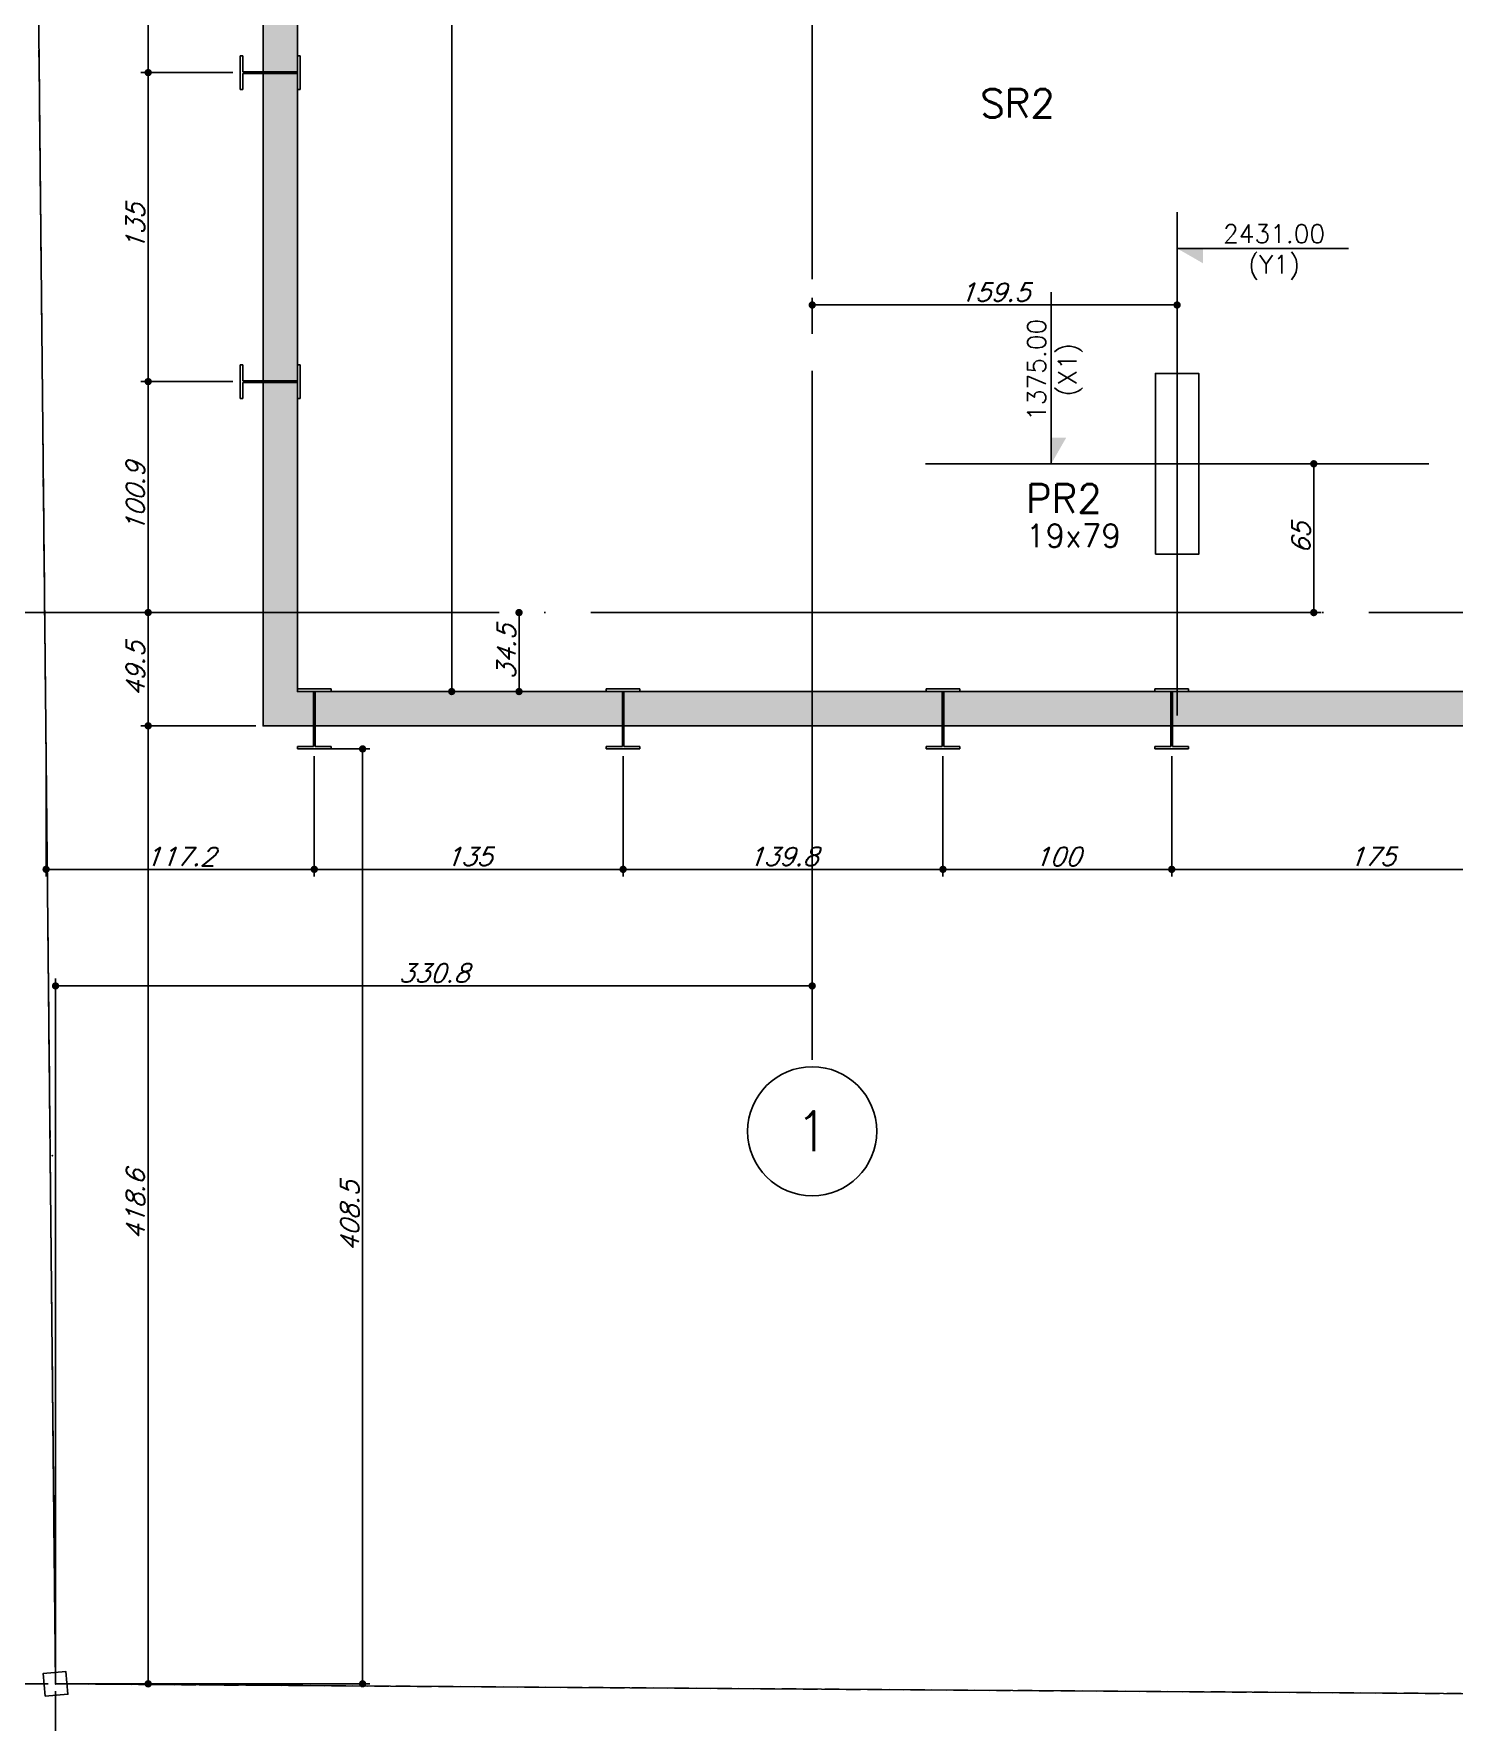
# Model space of a CAD drawing. Header units: millimetres. Extents: x -4281 to 5364, y -2128 to 2372.
# Drawn here: x -3640 to -3019, y -1370 to -632 of the extents above; entities that cross this region are included whole.
import ezdxf
from ezdxf.enums import TextEntityAlignment as Align

# ---------------------------------------------------------------- set-up
doc = ezdxf.new("R2010")
doc.units = ezdxf.units.MM
doc.header["$LTSCALE"] = 50
for name, pattern in [('CONTINUO', [0, 0]), ('DASHED', [0.75, 0.5, -0.25]), ('EIXO', [6.8, 6, -0.4, 0, -0.4])]:
    doc.linetypes.add(name, pattern=pattern)
for name, color, linetype in [('_TG', 7, 'CONTINUO'), ('F-ATRIBUTO', 6, 'Continuous'), ('F-BLOCOS-NOME', 3, 'Continuous'), ('F-COTAS', 106, 'Continuous'), ('F-COTAS-ACUMU-1', 94, 'Continuous'), ('F-COTAS_PM', 106, 'Continuous'), ('F-DIVISA', 6, 'Continuous'), ('F-EIXO', 12, 'EIXO'), ('F-EIXOS-DET', 1, 'Continuous'), ('F-EST-COTA', 1, 'Continuous'), ('F-PILARES-DIM', 172, 'Continuous'), ('F-PILARES-N', 170, 'Continuous'), ('F-PILARES-NOME', 170, 'Continuous'), ('F-PM_EST', 1, 'Continuous'), ('F-SOLIDO-EST', 252, 'Continuous'), ('F-TEXTO', 6, 'Continuous'), ('F-VIGAS', 3, 'Continuous'), ('TG', 7, 'CONTINUO')]:
    doc.layers.add(name, color=color, linetype=linetype)
doc.layers.add('A-DETL-MBND', color=5, linetype='Continuous', lineweight=9)
doc.styles.add('COTA', font='SIMPLEX.SHX')
doc.styles.add('CP-TEXT-INCL', font='romans.shx', dxfattribs={"oblique": 20})
doc.styles.add('MCP', font='romans.shx')
doc.styles.add('ROMANS', font='romans.shx')
doc.styles.add('SIMPLEX', font='simplex', dxfattribs={"height": 0.2})
doc.styles.get("Standard").update_dxf_attribs({"font": 'romans.shx'})
doc.dimstyles.new('CP-COTAS-50', dxfattribs={"dimscale": 0.64, "dimtxt": 12.5, "dimasz": 5, "dimexe": 5, "dimexo": 5, "dimgap": 2.5, "dimtad": 1, "dimdec": 1, "dimdsep": 46, "dimtxsty": 'CP-TEXT-INCL', "dimblk1": 'DOT', "dimblk2": 'DOT', "dimsah": 1, "dimcen": 9, "dimclrd": 256, "dimclre": 256, "dimclrt": 256, "dimadec": 0, "dimazin": 0, "dimtfac": 1, "dimtdec": 1, "dimtmove": 2, "dimatfit": 3, "dimldrblk": 'DOT', "dimfxl": 0, "dimtolj": 1, "dimarcsym": 0})

# ---------------------------------------------------------------- blocks, each defined once
blk = doc.blocks.new('*U5')
at = {"layer": 'F-EIXO'}
blk.add_line((0, 0), (7197, 0), dxfattribs=at)
at = {"layer": 'F-TEXTO', "style": 'ROMANS'}
blk.add_attdef('EIXO', text='', height=17.5, dxfattribs=at).set_placement((-28.2072, 0), align=Align.MIDDLE_CENTER)
blk = doc.blocks.new('*U12')
at = {"layer": 'F-EIXO'}
blk.add_line((0, 0), (0, -3025), dxfattribs=at)
at = {"layer": 'F-TEXTO', "style": 'ROMANS'}
blk.add_attdef('EIXO', text='', height=17.5, rotation=360, dxfattribs=at).set_placement((0, 28.2072), align=Align.MIDDLE_CENTER)
blk = doc.blocks.new('*U22')
at = {"color": 0}
for p, q in [((-48.62, -25.618), (-47.12, -25.618)), ((-49.72, -27.5), (-49.72, -26))]:
    blk.add_line(p, q, dxfattribs=at)
for points in [[(-48.62, -25.618), (-48.393, -25.618), (-48.393, -25.748), (-48.393, -25.618)], [(-49.72, -27.5), (-49.72, -27.273), (-49.59, -27.273), (-49.72, -27.273)]]:
    blk.add_solid(points, dxfattribs=at)
at = {"layer": 'F-EIXOS-DET'}
for p, q in [((-48.62, -29.7), (-48.62, -25.3)), ((-50.82, -27.5), (-46.42, -27.5))]:
    blk.add_line(p, q, dxfattribs=at)
at = {"layer": 'F-ATRIBUTO', "style": 'CP-TEXT-INCL', "oblique": 20, "flags": 1}
blk.add_attdef('ENCONTRO_EIXO', (-48.62, -27.5), '', height=0.05, dxfattribs=at)
blk.add_attdef('VALORMI', text='', height=0.05, dxfattribs=at).set_placement((-48.091, -27.637), align=Align.MIDDLE_CENTER)
at = {"layer": 'F-EST-COTA', "color": 2, "style": 'COTA', "flags": 1}
for tag, p in [('COTA_X', (-9.763, 0.589)), ('COTA_Y', (-9.785, 0.245))]:
    blk.add_attdef(tag, p, '', height=0.2, dxfattribs=at)
at = {"layer": 'F-EST-COTA', "color": 2, "style": 'COTA'}
blk.add_attdef('COTAY_CE-2', text='', height=0.16, dxfattribs=at).set_placement((-47.772, -25.618), align=Align.BOTTOM_CENTER)
blk.add_attdef('NOME_EIXO_Y', text='', height=0.16, dxfattribs=at).set_placement((-47.772, -25.678), align=Align.TOP_CENTER)
blk.add_attdef('COTAX_CE-2', text='', height=0.16, rotation=90, dxfattribs=at).set_placement((-49.72, -26.679), align=Align.BOTTOM_CENTER)
blk.add_attdef('NOME_EIXO_X', text='', height=0.16, rotation=90, dxfattribs=at).set_placement((-49.66, -26.679), align=Align.TOP_CENTER)
blk = doc.blocks.new('_DOT')
at = {"color": 0, "linetype": 'ByBlock'}
blk.add_line((-0.5, 0), (-1, 0), dxfattribs=at)
at = {"color": 0, "linetype": 'ByBlock', "const_width": 0.5}
blk.add_lwpolyline([(-0.25, 0, 1), (0.25, 0, 1)], format="xyb", close=True, dxfattribs=at)
blk = doc.blocks.new('*D188')
at = {"layer": 'DEFPOINTS', "color": 0, "transparency": 16777216}
for p in [(-3140.5, -820), (-3110.37, -885), (-3080.76, -885)]:
    blk.add_point(p, dxfattribs=at)
at = {"layer": 'F-COTAS', "lineweight": -2, "transparency": 16777216}
for p, q in [((-3137.3, -820), (-3077.56, -820)), ((-3080.76, -823.2), (-3080.76, -881.8)), ((-3107.17, -885), (-3077.56, -885))]:
    blk.add_line(p, q, dxfattribs=at)
at = {"layer": 'F-COTAS', "lineweight": -2, "transparency": 16777216, "xscale": 3.2, "yscale": 3.2, "zscale": 3.2}
for p, rotation in [((-3080.76, -820), 90), ((-3080.76, -885), 270)]:
    blk.add_blockref('_DOT', p, dxfattribs=dict(at, rotation=rotation))
at = {"layer": 'F-COTAS', "transparency": 16777216, "insert": (-3086.36, -852.5), "char_height": 8, "attachment_point": 5, "rotation": 90, "style": 'CP-TEXT-INCL'}
blk.add_mtext('\\A1;65', dxfattribs=at)
blk = doc.blocks.new('*D189')
at = {"layer": 'DEFPOINTS', "color": 0, "transparency": 16777216}
for p in [(-3300, -750.62), (-3300, -766.38), (-3140.5, -820)]:
    blk.add_point(p, dxfattribs=at)
at = {"layer": 'F-COTAS', "lineweight": -2, "transparency": 16777216}
for p, q in [((-3300, -763.18), (-3300, -747.42)), ((-3143.7, -750.62), (-3296.8, -750.62)), ((-3140.5, -816.8), (-3140.5, -747.42))]:
    blk.add_line(p, q, dxfattribs=at)
at = {"layer": 'F-COTAS', "lineweight": -2, "transparency": 16777216, "xscale": 3.2, "yscale": 3.2, "zscale": 3.2, "rotation": 180}
blk.add_blockref('_DOT', (-3300, -750.62), dxfattribs=at)
at = {"layer": 'F-COTAS', "lineweight": -2, "transparency": 16777216, "xscale": 3.2, "yscale": 3.2, "zscale": 3.2}
blk.add_blockref('_DOT', (-3140.5, -750.62), dxfattribs=at)
at = {"layer": 'F-COTAS', "transparency": 16777216, "insert": (-3220.25, -745.02), "char_height": 8, "attachment_point": 5, "style": 'CP-TEXT-INCL'}
blk.add_mtext('\\A1;159.5', dxfattribs=at)
blk = doc.blocks.new('*D226')
at = {"layer": 'DEFPOINTS', "color": 0, "transparency": 16777216}
for p in [(-3900.38, 555), (-3898.82, 555), (-3630.75, -1353.06)]:
    blk.add_point(p, dxfattribs=at)
at = {"layer": 'F-COTAS', "lineweight": -2, "transparency": 16777216}
for p, q in [((-3902.02, 555), (-3903.58, 555)), ((-3900.38, -1349.86), (-3900.38, 551.8)), ((-3633.95, -1353.06), (-3903.58, -1353.06))]:
    blk.add_line(p, q, dxfattribs=at)
at = {"layer": 'F-COTAS', "lineweight": -2, "transparency": 16777216, "xscale": 3.2, "yscale": 3.2, "zscale": 3.2}
for p, rotation in [((-3900.38, 555), 90), ((-3900.38, -1353.06), 270)]:
    blk.add_blockref('_DOT', p, dxfattribs=dict(at, rotation=rotation))
at = {"layer": 'F-COTAS', "transparency": 16777216, "insert": (-3905.98, -399.03), "char_height": 8, "attachment_point": 5, "rotation": 90, "style": 'CP-TEXT-INCL'}
blk.add_mtext('\\A1;1908.1', dxfattribs=at)
blk = doc.blocks.new('A$C738E28E5')
at = {"layer": 'F-SOLIDO-EST'}
h = blk.add_hatch(color=256, dxfattribs=at)
h.dxf.hatch_style = 1
h.paths.add_polyline_path([(-1249.5, -524.5), (-1264.5, -524.5), (-1264.5, -919.5), (-3525, -919.5), (-3525, 1423.99), (-3299.49, 1649.5), (-3290, 1649.5), (-3290, 1664.5), (-3305.7, 1664.5), (-3540, 1430.2), (-3540, -934.5), (-1249.5, -934.5)])
blk = doc.blocks.new('A$C3CB31523')
at = {"layer": 'F-VIGAS'}
for points in [[(-3290, 6664.5), (-3305.7, 6664.5), (-3540, 6430.2), (-3540, 4065.5), (-1249.5, 4065.5), (-1249.5, 4475.5)], [(-1264.5, 4475.5), (-1264.5, 4080.5), (-3525, 4080.5), (-3525, 6423.99), (-3299.49, 6649.5), (-3290, 6649.5)]]:
    blk.add_lwpolyline(points, dxfattribs=at)
at = {"layer": 'F-SOLIDO-EST'}
blk.add_blockref('A$C738E28E5', (0, 5000), dxfattribs=at)
blk = doc.blocks.new('*D231')
at = {"layer": 'DEFPOINTS', "color": 0, "transparency": 16777216}
for p in [(-3635.5, -885), (-3679.16, -1353.06), (-3630.75, -1353.06)]:
    blk.add_point(p, dxfattribs=at)
at = {"layer": 'F-COTAS', "lineweight": -2, "transparency": 16777216}
for p, q in [((-3638.7, -885), (-3682.36, -885)), ((-3679.16, -888.2), (-3679.16, -1349.86)), ((-3633.95, -1353.06), (-3682.36, -1353.06))]:
    blk.add_line(p, q, dxfattribs=at)
at = {"layer": 'F-COTAS', "lineweight": -2, "transparency": 16777216, "xscale": 3.2, "yscale": 3.2, "zscale": 3.2}
for p, rotation in [((-3679.16, -885), 90), ((-3679.16, -1353.06), 270)]:
    blk.add_blockref('_DOT', p, dxfattribs=dict(at, rotation=rotation))
at = {"layer": 'F-COTAS', "transparency": 16777216, "insert": (-3684.76, -1119.03), "char_height": 8, "attachment_point": 5, "rotation": 90, "style": 'CP-TEXT-INCL'}
blk.add_mtext('\\A1;468.1', dxfattribs=at)
blk = doc.blocks.new('*D238')
at = {"layer": 'DEFPOINTS', "color": 0, "transparency": 16777216}
for p in [(-3428.15, -885), (-3428.15, -919.5), (-3428.15, -919.5)]:
    blk.add_point(p, dxfattribs=at)
at = {"layer": 'F-COTAS', "lineweight": -2, "transparency": 16777216}
blk.add_line((-3428.15, -888.2), (-3428.15, -916.3), dxfattribs=at)
at = {"layer": 'F-COTAS', "lineweight": -2, "transparency": 16777216, "xscale": 3.2, "yscale": 3.2, "zscale": 3.2}
for p, rotation in [((-3428.15, -885), 90), ((-3428.15, -919.5), 270)]:
    blk.add_blockref('_DOT', p, dxfattribs=dict(at, rotation=rotation))
at = {"layer": 'F-COTAS', "transparency": 16777216, "insert": (-3433.75, -902.25), "char_height": 8, "attachment_point": 5, "rotation": 90, "style": 'CP-TEXT-INCL'}
blk.add_mtext('\\A1;34.5', dxfattribs=at)
blk = doc.blocks.new('*D257')
at = {"layer": 'DEFPOINTS', "color": 0, "transparency": 16777216}
for p in [(-1264.5, -622.44), (-3525, -653.19), (-1264.5, -653.19)]:
    blk.add_point(p, dxfattribs=at)
at = {"layer": 'F-COTAS', "lineweight": -2, "transparency": 16777216}
for p, q in [((-3525, -649.99), (-3525, -619.24)), ((-1264.5, -649.99), (-1264.5, -619.24)), ((-3521.8, -622.44), (-1267.7, -622.44))]:
    blk.add_line(p, q, dxfattribs=at)
at = {"layer": 'F-COTAS', "lineweight": -2, "transparency": 16777216, "xscale": 3.2, "yscale": 3.2, "zscale": 3.2, "rotation": 180}
blk.add_blockref('_DOT', (-3525, -622.44), dxfattribs=at)
at = {"layer": 'F-COTAS', "lineweight": -2, "transparency": 16777216, "xscale": 3.2, "yscale": 3.2, "zscale": 3.2}
blk.add_blockref('_DOT', (-1264.5, -622.44), dxfattribs=at)
at = {"layer": 'F-COTAS', "transparency": 16777216, "insert": (-2394.75, -616.84), "char_height": 8, "attachment_point": 5, "style": 'CP-TEXT-INCL'}
blk.add_mtext('\\A1;2260.5', dxfattribs=at)
blk = doc.blocks.new('*D259')
at = {"layer": 'DEFPOINTS', "color": 0, "transparency": 16777216}
for p in [(-3525, 1423.99), (-3493.81, -919.5), (-3457.58, -919.5)]:
    blk.add_point(p, dxfattribs=at)
at = {"layer": 'F-COTAS', "lineweight": -2, "transparency": 16777216}
for p, q in [((-3521.8, 1423.99), (-3454.38, 1423.99)), ((-3457.58, 1420.79), (-3457.58, -916.3)), ((-3490.61, -919.5), (-3454.38, -919.5))]:
    blk.add_line(p, q, dxfattribs=at)
at = {"layer": 'F-COTAS', "lineweight": -2, "transparency": 16777216, "xscale": 3.2, "yscale": 3.2, "zscale": 3.2}
for p, rotation in [((-3457.58, 1423.99), 90), ((-3457.58, -919.5), 270)]:
    blk.add_blockref('_DOT', p, dxfattribs=dict(at, rotation=rotation))
at = {"layer": 'F-COTAS', "transparency": 16777216, "insert": (-3463.18, 252.24), "char_height": 8, "attachment_point": 5, "rotation": 90, "style": 'CP-TEXT-INCL'}
blk.add_mtext('\\A1;2343.5', dxfattribs=at)
blk = doc.blocks.new('Pilares W Gerdau - W250X38_5-600733-Térreo')
at = {"layer": 'F-PM_EST'}
for p, q in [((-7.35, 11.98), (-7.35, 13.1)), ((-7.35, 13.1), (7.35, 13.1)), ((-7.35, 13.1), (7.35, 13.1)), ((-7.35, 11.98), (-7.35, 13.1)), ((-0.33, 11.98), (-7.35, 11.98)), ((-0.33, 11.98), (-7.35, 11.98)), ((-0.33, -11.98), (-0.33, 11.98)), ((-0.33, -11.98), (-0.33, 11.98)), ((7.35, 11.98), (0.33, 11.98)), ((0.33, 11.98), (0.33, -11.98)), ((0.33, 11.98), (0.33, -11.98)), ((7.35, 11.98), (0.33, 11.98)), ((7.35, 13.1), (7.35, 11.98)), ((7.35, 13.1), (7.35, 11.98)), ((-7.35, -13.1), (-7.35, -11.98)), ((-7.35, -11.98), (-0.33, -11.98)), ((-7.35, -11.98), (-0.33, -11.98)), ((-7.35, -13.1), (-7.35, -11.98)), ((7.35, -13.1), (-7.35, -13.1)), ((7.35, -13.1), (-7.35, -13.1)), ((0.33, -11.98), (7.35, -11.98)), ((0.33, -11.98), (7.35, -11.98)), ((7.35, -11.98), (7.35, -13.1)), ((7.35, -11.98), (7.35, -13.1))]:
    blk.add_line(p, q, dxfattribs=at)
blk = doc.blocks.new('Pilares W Gerdau - W250X38_5-1575596-Térreo')
at = {"layer": 'F-PM_EST'}
for p, q in [((-7.35, 11.98), (-7.35, 13.1)), ((-7.35, 13.1), (7.35, 13.1)), ((-7.35, 13.1), (7.35, 13.1)), ((-7.35, 11.98), (-7.35, 13.1)), ((-0.33, 11.98), (-7.35, 11.98)), ((-0.33, 11.98), (-7.35, 11.98)), ((-0.33, -11.98), (-0.33, 11.98)), ((-0.33, -11.98), (-0.33, 11.98)), ((7.35, 11.98), (0.33, 11.98)), ((0.33, 11.98), (0.33, -11.98)), ((0.33, 11.98), (0.33, -11.98)), ((7.35, 11.98), (0.33, 11.98)), ((7.35, 13.1), (7.35, 11.98)), ((7.35, 13.1), (7.35, 11.98)), ((-7.35, -13.1), (-7.35, -11.98)), ((-7.35, -11.98), (-0.33, -11.98)), ((-7.35, -11.98), (-0.33, -11.98)), ((-7.35, -13.1), (-7.35, -11.98)), ((7.35, -13.1), (-7.35, -13.1)), ((7.35, -13.1), (-7.35, -13.1)), ((0.33, -11.98), (7.35, -11.98)), ((0.33, -11.98), (7.35, -11.98)), ((7.35, -11.98), (7.35, -13.1)), ((7.35, -11.98), (7.35, -13.1))]:
    blk.add_line(p, q, dxfattribs=at)
blk = doc.blocks.new('*D345')
at = {"layer": 'DEFPOINTS', "color": 0, "transparency": 16777216}
for p in [(-3590.26, -649.08), (-3550.03, -649.08), (-3550.03, -784.08)]:
    blk.add_point(p, dxfattribs=at)
at = {"layer": 'F-COTAS_PM', "lineweight": -2, "transparency": 16777216}
for p, q in [((-3553.23, -649.08), (-3593.46, -649.08)), ((-3590.26, -780.88), (-3590.26, -652.28)), ((-3553.23, -784.08), (-3593.46, -784.08))]:
    blk.add_line(p, q, dxfattribs=at)
at = {"layer": 'F-COTAS_PM', "lineweight": -2, "transparency": 16777216, "xscale": 3.2, "yscale": 3.2, "zscale": 3.2}
for p, rotation in [((-3590.26, -649.08), 90), ((-3590.26, -784.08), 270)]:
    blk.add_blockref('_DOT', p, dxfattribs=dict(at, rotation=rotation))
at = {"layer": 'F-COTAS_PM', "transparency": 16777216, "insert": (-3595.86, -716.58), "char_height": 8, "attachment_point": 5, "rotation": 90, "style": 'CP-TEXT-INCL'}
blk.add_mtext('\\A1;135', dxfattribs=at)
blk = doc.blocks.new('*D346')
at = {"layer": 'DEFPOINTS', "color": 0, "transparency": 16777216}
for p in [(-3590.26, -469.08), (-3550.03, -469.08), (-3550.03, -649.08)]:
    blk.add_point(p, dxfattribs=at)
at = {"layer": 'F-COTAS_PM', "lineweight": -2, "transparency": 16777216}
for p, q in [((-3553.23, -469.08), (-3593.46, -469.08)), ((-3590.26, -645.88), (-3590.26, -472.28)), ((-3553.23, -649.08), (-3593.46, -649.08))]:
    blk.add_line(p, q, dxfattribs=at)
at = {"layer": 'F-COTAS_PM', "lineweight": -2, "transparency": 16777216, "xscale": 3.2, "yscale": 3.2, "zscale": 3.2}
for p, rotation in [((-3590.26, -469.08), 90), ((-3590.26, -649.08), 270)]:
    blk.add_blockref('_DOT', p, dxfattribs=dict(at, rotation=rotation))
at = {"layer": 'F-COTAS_PM', "transparency": 16777216, "insert": (-3595.86, -559.08), "char_height": 8, "attachment_point": 5, "rotation": 90, "style": 'CP-TEXT-INCL'}
blk.add_mtext('\\A1;180', dxfattribs=at)
blk = doc.blocks.new('*D362')
at = {"layer": 'DEFPOINTS', "color": 0, "transparency": 16777216}
for p in [(-3517.65, -944.58), (-3382.65, -944.58), (-3382.65, -997.19)]:
    blk.add_point(p, dxfattribs=at)
at = {"layer": 'F-COTAS_PM', "lineweight": -2, "transparency": 16777216}
for p, q in [((-3517.65, -947.78), (-3517.65, -1000.39)), ((-3382.65, -947.78), (-3382.65, -1000.39)), ((-3514.45, -997.19), (-3385.85, -997.19))]:
    blk.add_line(p, q, dxfattribs=at)
at = {"layer": 'F-COTAS_PM', "lineweight": -2, "transparency": 16777216, "xscale": 3.2, "yscale": 3.2, "zscale": 3.2, "rotation": 180}
blk.add_blockref('_DOT', (-3517.65, -997.19), dxfattribs=at)
at = {"layer": 'F-COTAS_PM', "lineweight": -2, "transparency": 16777216, "xscale": 3.2, "yscale": 3.2, "zscale": 3.2}
blk.add_blockref('_DOT', (-3382.65, -997.19), dxfattribs=at)
at = {"layer": 'F-COTAS_PM', "transparency": 16777216, "insert": (-3450.15, -991.59), "char_height": 8, "attachment_point": 5, "style": 'CP-TEXT-INCL'}
blk.add_mtext('\\A1;135', dxfattribs=at)
blk = doc.blocks.new('*D363')
at = {"layer": 'DEFPOINTS', "color": 0, "transparency": 16777216}
for p in [(-3382.65, -944.58), (-3242.83, -944.58), (-3242.83, -997.19)]:
    blk.add_point(p, dxfattribs=at)
at = {"layer": 'F-COTAS_PM', "lineweight": -2, "transparency": 16777216}
for p, q in [((-3382.65, -947.78), (-3382.65, -1000.39)), ((-3242.83, -947.78), (-3242.83, -1000.39)), ((-3379.45, -997.19), (-3246.03, -997.19))]:
    blk.add_line(p, q, dxfattribs=at)
at = {"layer": 'F-COTAS_PM', "lineweight": -2, "transparency": 16777216, "xscale": 3.2, "yscale": 3.2, "zscale": 3.2, "rotation": 180}
blk.add_blockref('_DOT', (-3382.65, -997.19), dxfattribs=at)
at = {"layer": 'F-COTAS_PM', "lineweight": -2, "transparency": 16777216, "xscale": 3.2, "yscale": 3.2, "zscale": 3.2}
blk.add_blockref('_DOT', (-3242.83, -997.19), dxfattribs=at)
at = {"layer": 'F-COTAS_PM', "transparency": 16777216, "insert": (-3312.74, -991.59), "char_height": 8, "attachment_point": 5, "style": 'CP-TEXT-INCL'}
blk.add_mtext('\\A1;139.8', dxfattribs=at)
blk = doc.blocks.new('*D364')
at = {"layer": 'DEFPOINTS', "color": 0, "transparency": 16777216}
for p in [(-3242.83, -944.58), (-3142.83, -944.58), (-3142.83, -997.19)]:
    blk.add_point(p, dxfattribs=at)
at = {"layer": 'F-COTAS_PM', "lineweight": -2, "transparency": 16777216}
for p, q in [((-3242.83, -947.78), (-3242.83, -1000.39)), ((-3142.83, -947.78), (-3142.83, -1000.39)), ((-3239.63, -997.19), (-3146.03, -997.19))]:
    blk.add_line(p, q, dxfattribs=at)
at = {"layer": 'F-COTAS_PM', "lineweight": -2, "transparency": 16777216, "xscale": 3.2, "yscale": 3.2, "zscale": 3.2, "rotation": 180}
blk.add_blockref('_DOT', (-3242.83, -997.19), dxfattribs=at)
at = {"layer": 'F-COTAS_PM', "lineweight": -2, "transparency": 16777216, "xscale": 3.2, "yscale": 3.2, "zscale": 3.2}
blk.add_blockref('_DOT', (-3142.83, -997.19), dxfattribs=at)
at = {"layer": 'F-COTAS_PM', "transparency": 16777216, "insert": (-3192.83, -991.59), "char_height": 8, "attachment_point": 5, "style": 'CP-TEXT-INCL'}
blk.add_mtext('\\A1;100', dxfattribs=at)
blk = doc.blocks.new('*D365')
at = {"layer": 'DEFPOINTS', "color": 0, "transparency": 16777216}
for p in [(-3142.83, -944.58), (-2967.83, -944.58), (-2967.83, -997.19)]:
    blk.add_point(p, dxfattribs=at)
at = {"layer": 'F-COTAS_PM', "lineweight": -2, "transparency": 16777216}
for p, q in [((-3142.83, -947.78), (-3142.83, -1000.39)), ((-2967.83, -947.78), (-2967.83, -1000.39)), ((-3139.63, -997.19), (-2971.03, -997.19))]:
    blk.add_line(p, q, dxfattribs=at)
at = {"layer": 'F-COTAS_PM', "lineweight": -2, "transparency": 16777216, "xscale": 3.2, "yscale": 3.2, "zscale": 3.2, "rotation": 180}
blk.add_blockref('_DOT', (-3142.83, -997.19), dxfattribs=at)
at = {"layer": 'F-COTAS_PM', "lineweight": -2, "transparency": 16777216, "xscale": 3.2, "yscale": 3.2, "zscale": 3.2}
blk.add_blockref('_DOT', (-2967.83, -997.19), dxfattribs=at)
at = {"layer": 'F-COTAS_PM', "transparency": 16777216, "insert": (-3055.33, -991.59), "char_height": 8, "attachment_point": 5, "style": 'CP-TEXT-INCL'}
blk.add_mtext('\\A1;175', dxfattribs=at)
blk = doc.blocks.new('*D473')
at = {"layer": 'DEFPOINTS', "color": 0, "transparency": 16777216}
for p in [(-3300, -1048.13), (-3300, -1083.64), (-3630.75, -1353.06)]:
    blk.add_point(p, dxfattribs=at)
at = {"layer": 'F-COTAS', "lineweight": -2, "transparency": 16777216}
for p, q in [((-3630.75, -1349.86), (-3630.75, -1044.93)), ((-3300, -1080.44), (-3300, -1044.93)), ((-3627.55, -1048.13), (-3303.2, -1048.13))]:
    blk.add_line(p, q, dxfattribs=at)
at = {"layer": 'F-COTAS', "lineweight": -2, "transparency": 16777216, "xscale": 3.2, "yscale": 3.2, "zscale": 3.2, "rotation": 180}
blk.add_blockref('_DOT', (-3630.75, -1048.13), dxfattribs=at)
at = {"layer": 'F-COTAS', "lineweight": -2, "transparency": 16777216, "xscale": 3.2, "yscale": 3.2, "zscale": 3.2}
blk.add_blockref('_DOT', (-3300, -1048.13), dxfattribs=at)
at = {"layer": 'F-COTAS', "transparency": 16777216, "insert": (-3465.38, -1042.53), "char_height": 8, "attachment_point": 5, "style": 'CP-TEXT-INCL', "bg_fill": 3, "box_fill_scale": 1.1, "bg_fill_color": 256, "bg_fill_true_color": 13158600, "bg_fill_transparency": 0}
blk.add_mtext('\\A1;330.8', dxfattribs=at)
blk = doc.blocks.new('*D474')
at = {"layer": 'DEFPOINTS', "color": 0, "transparency": 16777216}
for p in [(-3590.26, -784.08), (-3550.03, -784.08), (-3549.68, -885)]:
    blk.add_point(p, dxfattribs=at)
at = {"layer": 'F-COTAS', "lineweight": -2, "transparency": 16777216}
for p, q in [((-3553.23, -784.08), (-3593.46, -784.08)), ((-3590.26, -881.8), (-3590.26, -787.28)), ((-3552.88, -885), (-3593.46, -885))]:
    blk.add_line(p, q, dxfattribs=at)
at = {"layer": 'F-COTAS', "lineweight": -2, "transparency": 16777216, "xscale": 3.2, "yscale": 3.2, "zscale": 3.2}
for p, rotation in [((-3590.26, -784.08), 90), ((-3590.26, -885), 270)]:
    blk.add_blockref('_DOT', p, dxfattribs=dict(at, rotation=rotation))
at = {"layer": 'F-COTAS', "transparency": 16777216, "insert": (-3595.86, -834.54), "char_height": 8, "attachment_point": 5, "rotation": 90, "style": 'CP-TEXT-INCL', "bg_fill": 3, "box_fill_scale": 1.1, "bg_fill_color": 256, "bg_fill_true_color": 13158600, "bg_fill_transparency": 0}
blk.add_mtext('\\A1;100.9', dxfattribs=at)
blk = doc.blocks.new('*D485')
at = {"layer": 'DEFPOINTS', "color": 0, "transparency": 16777216}
for p in [(-3634.86, -948.58), (-3517.65, -948.58), (-3634.86, -997.19)]:
    blk.add_point(p, dxfattribs=at)
at = {"layer": 'F-COTAS', "lineweight": -2, "transparency": 16777216}
for p, q in [((-3634.86, -951.78), (-3634.86, -1000.39)), ((-3517.65, -951.78), (-3517.65, -1000.39)), ((-3520.85, -997.19), (-3631.66, -997.19))]:
    blk.add_line(p, q, dxfattribs=at)
at = {"layer": 'F-COTAS', "lineweight": -2, "transparency": 16777216, "xscale": 3.2, "yscale": 3.2, "zscale": 3.2, "rotation": 180}
blk.add_blockref('_DOT', (-3634.86, -997.19), dxfattribs=at)
at = {"layer": 'F-COTAS', "lineweight": -2, "transparency": 16777216, "xscale": 3.2, "yscale": 3.2, "zscale": 3.2}
blk.add_blockref('_DOT', (-3517.65, -997.19), dxfattribs=at)
at = {"layer": 'F-COTAS', "transparency": 16777216, "insert": (-3576.25, -991.59), "char_height": 8, "attachment_point": 5, "style": 'CP-TEXT-INCL', "bg_fill": 3, "box_fill_scale": 1.1, "bg_fill_color": 256, "bg_fill_true_color": 13158600, "bg_fill_transparency": 0}
blk.add_mtext('\\A1;117.2', dxfattribs=at)
blk = doc.blocks.new('*D486')
at = {"layer": 'DEFPOINTS', "color": 0, "transparency": 16777216}
for p in [(-3553.68, -885), (-3590.26, -934.5), (-3540, -934.5)]:
    blk.add_point(p, dxfattribs=at)
at = {"layer": 'F-COTAS', "lineweight": -2, "transparency": 16777216}
for p, q in [((-3556.88, -885), (-3593.46, -885)), ((-3590.26, -888.2), (-3590.26, -931.3)), ((-3543.2, -934.5), (-3593.46, -934.5))]:
    blk.add_line(p, q, dxfattribs=at)
at = {"layer": 'F-COTAS', "lineweight": -2, "transparency": 16777216, "xscale": 3.2, "yscale": 3.2, "zscale": 3.2}
for p, rotation in [((-3590.26, -885), 90), ((-3590.26, -934.5), 270)]:
    blk.add_blockref('_DOT', p, dxfattribs=dict(at, rotation=rotation))
at = {"layer": 'F-COTAS', "transparency": 16777216, "insert": (-3595.86, -909.75), "char_height": 8, "attachment_point": 5, "rotation": 90, "style": 'CP-TEXT-INCL', "bg_fill": 3, "box_fill_scale": 1.1, "bg_fill_color": 256, "bg_fill_true_color": 13158600, "bg_fill_transparency": 0}
blk.add_mtext('\\A1;49.5', dxfattribs=at)
blk = doc.blocks.new('*D487')
at = {"layer": 'DEFPOINTS', "color": 0, "transparency": 16777216}
for p in [(-3544, -934.5), (-3630.75, -1353.06), (-3590.26, -1353.06)]:
    blk.add_point(p, dxfattribs=at)
at = {"layer": 'F-COTAS', "lineweight": -2, "transparency": 16777216}
for p, q in [((-3547.2, -934.5), (-3593.46, -934.5)), ((-3590.26, -937.7), (-3590.26, -1349.86)), ((-3627.55, -1353.06), (-3587.06, -1353.06))]:
    blk.add_line(p, q, dxfattribs=at)
at = {"layer": 'F-COTAS', "lineweight": -2, "transparency": 16777216, "xscale": 3.2, "yscale": 3.2, "zscale": 3.2}
for p, rotation in [((-3590.26, -934.5), 90), ((-3590.26, -1353.06), 270)]:
    blk.add_blockref('_DOT', p, dxfattribs=dict(at, rotation=rotation))
at = {"layer": 'F-COTAS', "transparency": 16777216, "insert": (-3595.86, -1143.78), "char_height": 8, "attachment_point": 5, "rotation": 90, "style": 'CP-TEXT-INCL', "bg_fill": 3, "box_fill_scale": 1.1, "bg_fill_color": 256, "bg_fill_true_color": 13158600, "bg_fill_transparency": 0}
blk.add_mtext('\\A1;418.6', dxfattribs=at)
blk = doc.blocks.new('SIMB_QUADRADO')
at = {"layer": 'TG', "color": 0, "linetype": 'Continuous', "flags": 128}
blk.add_lwpolyline([(-0.05, -0.05), (0.05, -0.05), (0.05, 0.05), (-0.05, 0.05)], close=True, dxfattribs=at)
at = {"layer": 'TG', "color": 0}
blk.add_point((0, 0), dxfattribs=at)
for tag in ['desc:', 'cota:', 'pto:']:
    blk.add_attdef(tag, (0, 0), '', height=1)
blk = doc.blocks.new('SIMB_PONTO')
at = {"layer": 'TG', "color": 0}
blk.add_point((0, 0), dxfattribs=at)
for tag in ['desc:', 'cota:', 'pto:']:
    blk.add_attdef(tag, (0, 0), '', height=1)
blk = doc.blocks.new('zw$25E5')
at = {"layer": 'TG', "color": 2, "linetype": 'CONTINUO'}
for points in [[(114.49, 124.78, 0), (80.23, 3502.06, 0)], [(7902.88, 70.62, 0), (114.49, 124.78, 0)]]:
    blk.add_polyline3d(points, dxfattribs=at)
at = {"layer": '_TG', "color": 2, "xscale": 100, "yscale": 100, "zscale": 100, "rotation": 4.660932902707611}
blk.add_blockref('SIMB_PONTO', (113.05, 355.56), dxfattribs=at)
at = {"layer": '_TG', "color": 2}
ref = blk.add_blockref('SIMB_QUADRADO', (114.49, 124.78), dxfattribs=dict(at, xscale=100, yscale=100, zscale=100, rotation=4.660932902707611))
ref.add_attrib('PONTO', '(1)', dxfattribs={"layer": '0', "color": 14, "height": 30, "rotation": 358.58317, "style": 'SIMPLEX', "width": 1.135135}).set_placement((0.25, 94.63), (60.23, 93.15), align=Align.FIT)
blk = doc.blocks.new('*D516')
at = {"layer": 'DEFPOINTS', "color": 0, "transparency": 16777216}
for p in [(-3525, -944.58), (-3630.75, -1353.06), (-3496.52, -1353.06)]:
    blk.add_point(p, dxfattribs=at)
at = {"layer": 'F-COTAS', "lineweight": -2, "transparency": 16777216}
for p, q in [((-3521.8, -944.58), (-3493.32, -944.58)), ((-3496.52, -947.78), (-3496.52, -1349.86)), ((-3627.55, -1353.06), (-3493.32, -1353.06))]:
    blk.add_line(p, q, dxfattribs=at)
at = {"layer": 'F-COTAS', "lineweight": -2, "transparency": 16777216, "xscale": 3.2, "yscale": 3.2, "zscale": 3.2}
for p, rotation in [((-3496.52, -944.58), 90), ((-3496.52, -1353.06), 270)]:
    blk.add_blockref('_DOT', p, dxfattribs=dict(at, rotation=rotation))
at = {"layer": 'F-COTAS', "transparency": 16777216, "insert": (-3502.12, -1148.82), "char_height": 8, "attachment_point": 5, "rotation": 90, "style": 'CP-TEXT-INCL', "bg_fill": 3, "box_fill_scale": 1.1, "bg_fill_color": 256, "bg_fill_true_color": 13158600, "bg_fill_transparency": 0}
blk.add_mtext('\\A1;408.5', dxfattribs=at)
blk = doc.blocks.new('*D528')
at = {"layer": 'DEFPOINTS', "color": 0, "transparency": 16777216}
for p in [(-3630.75, -1353.06), (-709.5, -1373.37), (-3630.75, -1507.1)]:
    blk.add_point(p, dxfattribs=at)
at = {"layer": 'F-COTAS', "lineweight": -2, "transparency": 16777216}
for p, q in [((-3630.75, -1356.26), (-3630.75, -1510.3)), ((-709.5, -1376.57), (-709.5, -1510.3)), ((-712.7, -1507.1), (-3627.55, -1507.1))]:
    blk.add_line(p, q, dxfattribs=at)
at = {"layer": 'F-COTAS', "lineweight": -2, "transparency": 16777216, "xscale": 3.2, "yscale": 3.2, "zscale": 3.2, "rotation": 180}
blk.add_blockref('_DOT', (-3630.75, -1507.1), dxfattribs=at)
at = {"layer": 'F-COTAS', "lineweight": -2, "transparency": 16777216, "xscale": 3.2, "yscale": 3.2, "zscale": 3.2}
blk.add_blockref('_DOT', (-709.5, -1507.1), dxfattribs=at)
at = {"layer": 'F-COTAS', "transparency": 16777216, "insert": (-2170.13, -1501.5), "char_height": 8, "attachment_point": 5, "style": 'CP-TEXT-INCL', "bg_fill": 3, "box_fill_scale": 1.1, "bg_fill_color": 256, "bg_fill_true_color": 13158600, "bg_fill_transparency": 0}
blk.add_mtext('\\A1;2921.3', dxfattribs=at)

msp = doc.modelspace()

# ---------------------------------------------------------------- linework, layer by layer
at = {"layer": 'F-DIVISA', "color": 253, "flags": 128}
msp.add_lwpolyline([(-3688, 2174.39, 0.353045), (-4065.03, 1783.09), (-4054.82, -1121.07), (-4043.07, -1322.97, 0.308858), (-3580.9, -1837.67), (4318.91, -1888.75)], format="xyb", dxfattribs=at)
at = {"layer": 'F-DIVISA', "color": 4, "linetype": 'DASHED', "ltscale": 0.25, "flags": 128}
msp.add_lwpolyline([(3296.03, 2024.21), (3571.4, 2024.21), (3587.77, 434.4), (4164.42, 438.38), (4170.81, -1407.31), (-3630.75, -1353.06), (-3665.01, 2024.21), (3277.95, 2024.21)], dxfattribs=at)
at = {"layer": 'F-PILARES-N'}
msp.add_lwpolyline([(-3150, -859.5), (-3131, -859.5), (-3131, -780.5), (-3150, -780.5), (-3150, -859.5)], dxfattribs=at)

# ---------------------------------------------------------------- block references
at = {"layer": 'A-DETL-MBND'}
for name, p, rotation in [('Pilares W Gerdau - W250X38_5-600733-Térreo', (-3536.93, -649.08), 90.0000000000002), ('Pilares W Gerdau - W250X38_5-600733-Térreo', (-3536.93, -784.08), 90.0000000000002), ('Pilares W Gerdau - W250X38_5-600733-Térreo', (-3517.65, -931.48), 180), ('Pilares W Gerdau - W250X38_5-1575596-Térreo', (-3382.65, -931.48), 180), ('Pilares W Gerdau - W250X38_5-1575596-Térreo', (-3242.83, -931.48), 180), ('Pilares W Gerdau - W250X38_5-1575596-Térreo', (-3142.83, -931.48), 180)]:
    msp.add_blockref(name, p, dxfattribs=dict(at, rotation=rotation))
at = {"layer": 'F-COTAS-ACUMU-1', "xscale": 50, "yscale": 50, "zscale": 50}
msp.add_blockref('*U22', (-709.5, 555), dxfattribs=at).add_auto_attribs({'NOME_EIXO_X': '(X1)', 'NOME_EIXO_Y': '(Y1)', 'COTAY_CE-2': '2431.00', 'COTAX_CE-2': '1375.00'})
at = {"layer": 'F-EIXO', "linetype": 'Continuous'}
for name, p in [('*U12', (-3300, 1941.36)), ('*U5', (-3736.84, -885))]:
    msp.add_blockref(name, p, dxfattribs=at)
at = {"layer": 'F-VIGAS', "linetype": 'Continuous'}
msp.add_blockref('A$C3CB31523', (0, -5000), dxfattribs=at)
at = {"layer": 'TG'}
msp.add_blockref('zw$25E5', (-3745.25, -1477.84), dxfattribs=at)

# ---------------------------------------------------------------- texts
at = {"layer": 'F-BLOCOS-NOME', "linetype": 'Continuous', "style": 'MCP'}
msp.add_text('SR2', height=12.5, dxfattribs=at).set_placement((-3226.55, -668.76))
at = {"layer": 'F-PILARES-DIM', "linetype": 'Continuous', "style": 'MCP'}
msp.add_text('19x79', height=10, dxfattribs=at).set_placement((-3206.61, -856.4))
at = {"layer": 'F-PILARES-NOME', "linetype": 'Continuous', "style": 'MCP'}
msp.add_text('PR2', height=12.5, dxfattribs=at).set_placement((-3206.61, -841.4))

# ---------------------------------------------------------------- dimensions: what is measured, and where the dimension line sits
at = {"layer": 'F-COTAS'}
for base, p1, p2, override, picture, middle in [((-3457.58, -919.5), (-3525, 1423.99), (-3493.81, -919.5), {"dimfxl": 10}, '*D259', (-3463.18, 252.24)), ((-3679.16, -1353.06), (-3635.5, -885), (-3630.75, -1353.06), {"dimblk1": 'DOT', "dimblk2": 'DOT'}, '*D231', (-3684.76, -1119.03)), ((-3428.15, -919.5), (-3428.15, -885), (-3428.15, -919.5), {"dimfxl": 10}, '*D238', (-3433.75, -902.25))]:
    dim = msp.add_linear_dim(base=base, p1=p1, p2=p2, angle=90, dimstyle='CP-COTAS-50', override=override, dxfattribs=at)
    dim.commit()
    dim.dimension.update_dxf_attribs({"geometry": picture, "text_midpoint": middle})
for base, p1, p2, picture, middle in [((-3900.38, 555), (-3630.75, -1353.06), (-3898.82, 555), '*D226', (-3905.98, -399.03)), ((-3080.76, -885), (-3140.5, -820), (-3110.37, -885), '*D188', (-3086.36, -852.5))]:
    dim = msp.add_linear_dim(base=base, p1=p1, p2=p2, angle=90, dimstyle='CP-COTAS-50', dxfattribs=at)
    dim.commit()
    dim.dimension.update_dxf_attribs({"geometry": picture, "text_midpoint": middle})
dim = msp.add_linear_dim(base=(-1264.5, -622.44), p1=(-3525, -653.19), p2=(-1264.5, -653.19), dimstyle='CP-COTAS-50', override={"dimfxl": 10}, dxfattribs=at)
dim.commit()
dim.dimension.update_dxf_attribs({"geometry": '*D257', "text_midpoint": (-2394.75, -616.84)})
dim = msp.add_linear_dim(base=(-3300, -750.62), p1=(-3140.5, -820), p2=(-3300, -766.38), dimstyle='CP-COTAS-50', dxfattribs=at)
dim.commit()
dim.dimension.update_dxf_attribs({"geometry": '*D189', "text_midpoint": (-3220.25, -745.02)})
at = {"layer": 'F-COTAS_PM'}
for base, p1, p2, picture, middle in [((-3590.26, -469.08), (-3550.03, -649.08), (-3550.03, -469.08), '*D346', (-3595.86, -559.08)), ((-3590.26, -649.08), (-3550.03, -784.08), (-3550.03, -649.08), '*D345', (-3595.86, -716.58))]:
    dim = msp.add_linear_dim(base=base, p1=p1, p2=p2, angle=90, dimstyle='CP-COTAS-50', override={"dimfxl": 10}, dxfattribs=at)
    dim.commit()
    dim.dimension.update_dxf_attribs({"geometry": picture, "text_midpoint": middle})
for base, p1, p2, picture, middle in [((-3382.65, -997.19), (-3517.65, -944.58), (-3382.65, -944.58), '*D362', (-3450.15, -991.59)), ((-3242.83, -997.19), (-3382.65, -944.58), (-3242.83, -944.58), '*D363', (-3312.74, -991.59)), ((-3142.83, -997.19), (-3242.83, -944.58), (-3142.83, -944.58), '*D364', (-3192.83, -991.59)), ((-2967.83, -997.19), (-3142.83, -944.58), (-2967.83, -944.58), '*D365', (-3055.33, -991.59))]:
    dim = msp.add_linear_dim(base=base, p1=p1, p2=p2, dimstyle='CP-COTAS-50', override={"dimfxl": 10}, dxfattribs=at)
    dim.commit()
    dim.dimension.update_dxf_attribs({"geometry": picture, "text_midpoint": middle})

# ---------------------------------------------------------------- next in the draw order: dimensions: what is measured, and where the dimension line sits
at = {"layer": 'F-COTAS'}
dim = msp.add_linear_dim(base=(-3590.26, -784.08), p1=(-3549.68, -885), p2=(-3550.03, -784.08), angle=90, dimstyle='CP-COTAS-50', override={"dimtfill": 1, "dimarcsym": 2}, dxfattribs=at)
dim.commit()
dim.dimension.update_dxf_attribs({"geometry": '*D474', "text_midpoint": (-3595.86, -834.54)})
for base, p1, p2, picture, middle in [((-3634.86, -997.19), (-3517.65, -948.58), (-3634.86, -948.58), '*D485', (-3576.25, -991.59)), ((-3300, -1048.1328), (-3630.755, -1353.0575), (-3300, -1083.6432), '*D473', (-3465.3775, -1042.5328))]:
    dim = msp.add_linear_dim(base=base, p1=p1, p2=p2, dimstyle='CP-COTAS-50', override={"dimtfill": 1, "dimarcsym": 2}, dxfattribs=at)
    dim.commit()
    dim.dimension.update_dxf_attribs({"geometry": picture, "text_midpoint": middle})

# ---------------------------------------------------------------- next in the draw order: linework, layer by layer
at = {"layer": 'F-EIXO', "color": 2, "linetype": 'Continuous'}
msp.add_circle((-3300, -1111.64), 28.21, dxfattribs=at)

# ---------------------------------------------------------------- next in the draw order: texts
at = {"layer": 'F-TEXTO', "linetype": 'Continuous', "style": 'ROMANS'}
msp.add_text('1', height=17.5, dxfattribs=at).set_placement((-3300, -1111.64), align=Align.MIDDLE_CENTER)

# ---------------------------------------------------------------- next in the draw order: dimensions: what is measured, and where the dimension line sits
at = {"layer": 'F-COTAS'}
dim = msp.add_linear_dim(base=(-3590.26, -934.5), p1=(-3553.68, -885), p2=(-3540, -934.5), angle=90, dimstyle='CP-COTAS-50', override={"dimtfill": 1, "dimarcsym": 2}, dxfattribs=at)
dim.commit()
dim.dimension.update_dxf_attribs({"geometry": '*D486', "text_midpoint": (-3595.86, -909.75)})

# ---------------------------------------------------------------- next in the draw order: dimensions: what is measured, and where the dimension line sits
dim = msp.add_linear_dim(base=(-3590.26, -1353.06), p1=(-3544, -934.5), p2=(-3630.75, -1353.06), angle=90, dimstyle='CP-COTAS-50', override={"dimtfill": 1, "dimarcsym": 2}, dxfattribs=at)
dim.commit()
dim.dimension.update_dxf_attribs({"geometry": '*D487', "text_midpoint": (-3595.86, -1143.78)})

# ---------------------------------------------------------------- next in the draw order: dimensions: what is measured, and where the dimension line sits
dim = msp.add_linear_dim(base=(-3496.52, -1353.06), p1=(-3525, -944.58), p2=(-3630.75, -1353.06), angle=90, dimstyle='CP-COTAS-50', override={"dimtfill": 1, "dimarcsym": 2}, dxfattribs=at)
dim.commit()
dim.dimension.update_dxf_attribs({"geometry": '*D516', "text_midpoint": (-3502.12, -1148.82)})

# ---------------------------------------------------------------- next in the draw order: dimensions: what is measured, and where the dimension line sits
dim = msp.add_linear_dim(base=(-3630.755, -1507.0975), p1=(-709.5, -1373.3717), p2=(-3630.755, -1353.0575), dimstyle='CP-COTAS-50', override={"dimtfill": 1, "dimarcsym": 2}, dxfattribs=at)
dim.commit()
dim.dimension.update_dxf_attribs({"geometry": '*D528', "text_midpoint": (-2170.1275, -1501.4975)})

doc.saveas('drawing.dxf')
